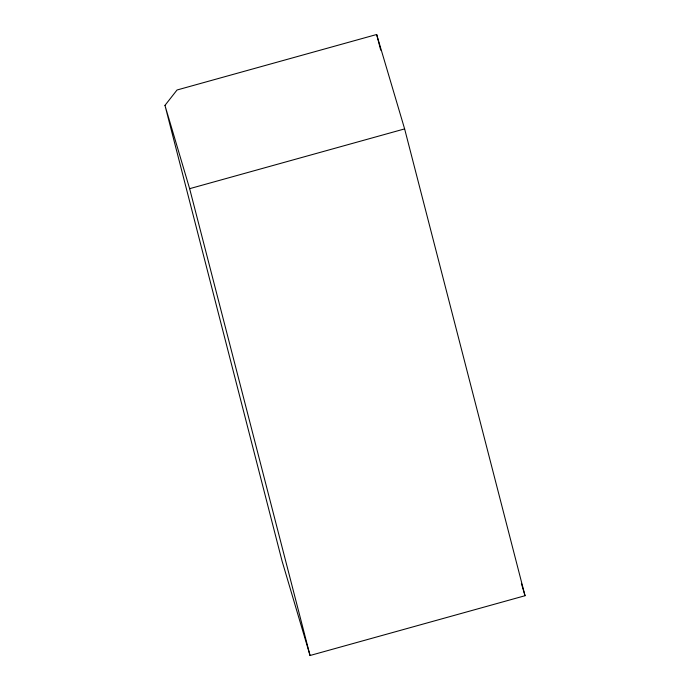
<?xml version="1.0" encoding="UTF-8"?>
<svg xmlns="http://www.w3.org/2000/svg" width="690" height="690" viewBox="0 0 690 690"><rect width="100%" height="100%" fill="white"/><g stroke="black" fill="none" stroke-linecap="round" stroke-linejoin="round"><path stroke-width="1.03" d="M164.962 105.38L177.028 90.002L376.662 34.5L404.625 128.901L525.038 595.72L310.043 655.5L282.081 561.099L164.962 105.38L189.638 188.672L310.043 655.5M189.638 188.672L404.625 128.901M521.39 583.412L525.038 595.72M376.662 34.5L380.699 50.129"/></g></svg>
